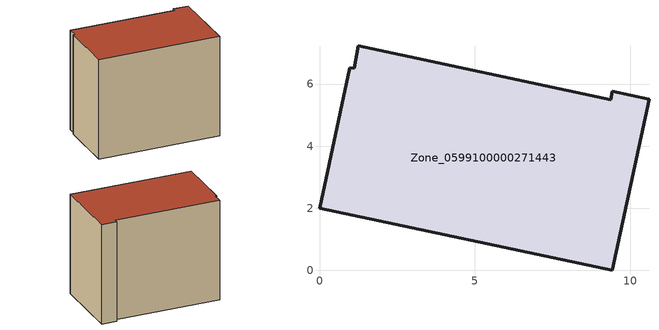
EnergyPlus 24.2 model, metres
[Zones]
Zone_0599100000271443
 floor ground (C_G): 1.25,7.24 9.38,5.5 9.43,5.77 10.61,5.51 9.42,0 0,2 0.98,6.52 1.12,6.5 z0
 wall outside (C_F): 9.42,0 10.61,5.51 9.43,5.77 9.38,5.5 1.25,7.24 1.12,6.5 0.98,6.52 0,2 9.42,0 z0:8.01
 roof outside (C_R): 9.38,5.5 1.25,7.24 1.12,6.5 0.98,6.52 0,2 9.42,0 10.61,5.51 9.43,5.77 z8.01
[BUILDING]
Pand.0599100000271443: North Axis=0; Terrain=City; Loads Convergence Tolerance Value=0.04; Temperature Convergence Tolerance Value=0.4; Solar Distribution=FullExterior; Maximum Number of Warmup Days=25; Minimum Number of Warmup Days=1
[Site:Location]
Rotterdam.The.Hague.AP_ZH_NLD Design_Conditions: Latitude=51.96; Longitude=4.45; Time Zone=1; Elevation=-4.5
[SITE:GROUNDTEMPERATURE:BUILDINGSURFACE]
18, 18, 18, 18, 18, 18, 18, 18, 18, 18, 18, 18
[MATERIAL] Thermal Absorptance=0.9; Solar Absorptance=0.7; Visible Absorptance=0.7
Name | Roughness | Thickness | Conductivity | Density | Specific Heat
G.TI.1975-1991 | MediumSmooth | 0.15 | 0.288461 | 540 | 1210
F.TI.1975-1991 | Rough | 0.3 | 0.230769 | 1920 | 840
R.TI.1975-1991 | MediumRough | 0.2 | 0.153846 | 1500 | 1000
[CONSTRUCTION]
C_G: G.TI.1975-1991
C_F: F.TI.1975-1991
C_R: R.TI.1975-1991
[ZONE]
Zone_0599100000271443: Type=1; Multiplier=1; Ceiling Height=Autocalculate; Volume=Autocalculate; Floor Area=autocalculate; Part of Total Floor Area=Yes
[ZONEINFILTRATION:DESIGNFLOWRATE]
Infil_Zone_0599100000271443: Zone or ZoneList or Space or SpaceList=Zone_0599100000271443; Schedule=AlwaysOn; Design Flow Rate Calculation Method=Flow/Area; Flow Rate per Floor Area=0.003; Constant Term Coefficient=1; Temperature Term Coefficient=0; Velocity Term Coefficient=0; Velocity Squared Term Coefficient=0
[HVACTEMPLATE:ZONE:IDEALLOADSAIRSYSTEM]
Zone_0599100000271443: Maximum Heating Supply Air Temperature=50; Minimum Cooling Supply Air Temperature=13; Maximum Heating Supply Air Humidity Ratio=0.0156; Minimum Cooling Supply Air Humidity Ratio=0.0077; Heating Limit=NoLimit; Cooling Limit=NoLimit; Dehumidification Control Type=ConstantSensibleHeatRatio; Cooling Sensible Heat Ratio=0.7; Dehumidification Setpoint=60; Humidification Control Type=None; Humidification Setpoint=30; Outdoor Air Method=None; Outdoor Air Flow Rate per Person=0.00944; Outdoor Air Flow Rate per Zone Floor Area=0; Outdoor Air Flow Rate per Zone=0; Demand Controlled Ventilation Type=None; Outdoor Air Economizer Type=NoEconomizer; Heat Recovery Type=None; Sensible Heat Recovery Effectiveness=0.7; Latent Heat Recovery Effectiveness=0.65
[ZONECONTROL:THERMOSTAT]
ThermostatControl_Zone_0599100000271443: Zone or ZoneList=Zone_0599100000271443; Control Type Schedule=DualSetpointControlType; Control 1=Thermostat_Zone_0599100000271443; Temperature Difference Between Cutout And Setpoint=0
[THERMOSTATSETPOINT:DUALSETPOINT]
Thermostat_Zone_0599100000271443: Heating Setpoint Temperature Schedule=HeatingSetpoint_Zone_0599100000271443; Cooling Setpoint Temperature Schedule=CoolingSetpoint_Zone_0599100000271443
[SCHEDULE:COMPACT]
HeatingSetpoint_Zone_0599100000271443: Through: 12/31, For: AllDays, Until: 24:00, 21
CoolingSetpoint_Zone_0599100000271443: Through: 12/31, For: AllDays, Until: 24:00, 24
DualSetpointControlType: Through: 12/31, For: AllDays, Until: 24:00, 4
AlwaysOn: Through: 12/31, For: AllDays, Until: 24:00, 1
